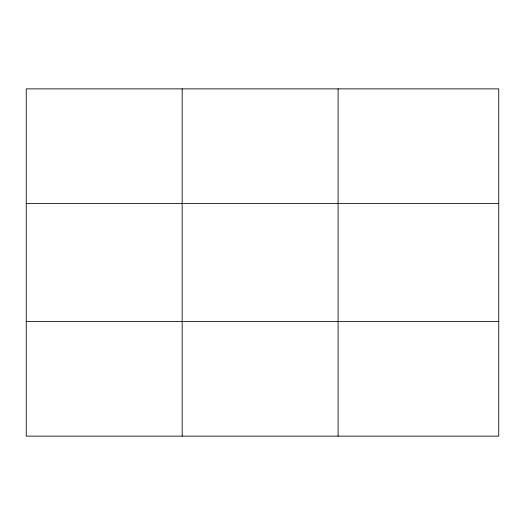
<?xml version="1.0" encoding="UTF-8"?>
<svg xmlns="http://www.w3.org/2000/svg" width="525" height="525" viewBox="0 0 525 525"><rect width="100%" height="100%" fill="white"/><g stroke="black" fill="none" stroke-linecap="round" stroke-linejoin="round"><path stroke-width="0.79" d="M182.175 436.131L182.175 88.869M338.1 436.131L338.1 88.869M498.75 321.536L498.75 436.131L26.25 436.131L26.25 88.869L498.75 88.869L498.75 321.536L26.25 321.536M26.25 203.464L498.75 203.464"/></g></svg>
